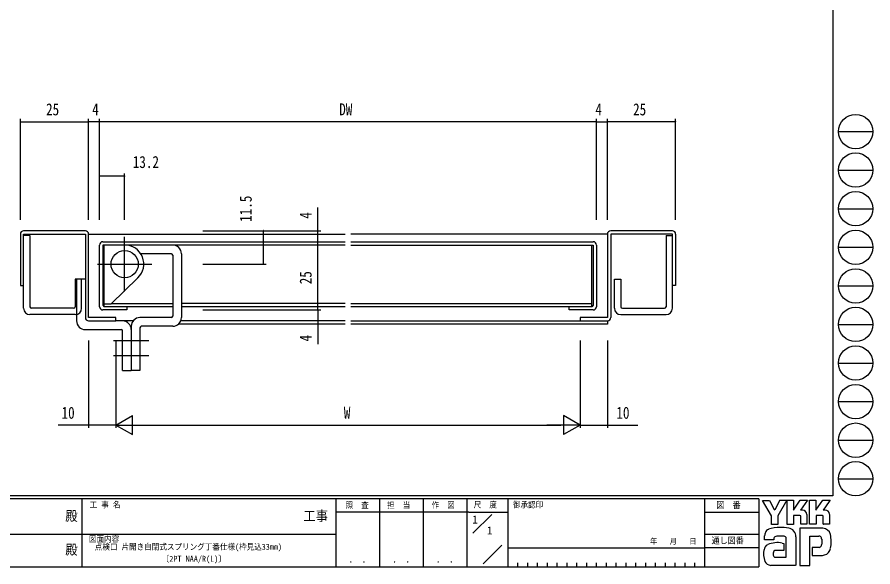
# Model space of a CAD drawing. Units: millimetres on the paper. Extents: x -283 to 283, y -202 to 202.
# Drawn here: x -30.1 to 283.3, y -201.5 to 0 of the extents above; entities that cross this region are included whole.
import ezdxf
from ezdxf.enums import TextEntityAlignment as Align

# ---------------------------------------------------------------- set-up
doc = ezdxf.new("R2010")
doc.units = ezdxf.units.MM
for name, color, linetype in [('0-1_USER1', 3, 'Continuous'), ('0-2_YKK_11', 7, 'Continuous'), ('0-3_YKK_12', 2, 'Continuous'), ('0-4_YKK_13', 4, 'Continuous'), ('0-6_YKK_D', 6, 'Continuous'), ('0-7_YKK_ZWAK', 7, 'Continuous')]:
    doc.layers.add(name, color=color, linetype=linetype)
doc.styles.add('ＭＳ ゴシック', font='')
doc.styles.get('ＭＳ ゴシック').set_extended_font_data('MS Gothic')

msp = doc.modelspace()

# ---------------------------------------------------------------- linework, layer by layer
at = {"layer": '0-2_YKK_11'}
for p, q in [((-5.108, -78.327), (-27.708, -78.327)), ((209.892, -78.327), (187.292, -78.327)), ((-3.908, -110.127), (-3.908, -79.527)), ((0.092, -106.127), (0.092, -83.527)), ((1.292, -82.327), (90.092, -82.327)), ((92.092, -82.327), (180.892, -82.327)), ((182.092, -83.527), (182.092, -106.127)), ((90.092, -104.927), (30.092, -104.927)), ((90.092, -106.127), (30.092, -106.127)), ((180.392, -106.127), (172.092, -106.127)), ((12.394, -111.327), (6.092, -111.327)), ((90.092, -112.527), (29.008, -112.527)), ((90.092, -111.327), (29.858, -111.327))]:
    msp.add_line(p, q, dxfattribs=at)
for points in [[(-28.908, -79.527), (-28.908, -98.327), (-27.708, -98.327), (-27.708, -79.527), (-5.108, -79.527), (-5.108, -106.227), (-5.108, -110.127)], [(186.092, -79.527), (186.092, -110.127), (176.092, -110.127), (176.092, -111.327)], [(211.092, -79.527), (211.092, -98.327), (209.892, -98.327), (209.892, -79.527), (187.292, -79.527), (187.292, -106.227), (187.292, -110.127)], [(90.092, -83.527), (1.292, -83.527), (1.292, -105.627), (1.792, -106.127), (1.792, -105.127)], [(92.092, -83.527), (180.892, -83.527), (180.892, -105.627), (180.392, -106.127), (180.392, -83.527)], [(10.092, -106.127), (10.092, -107.327), (9.792, -107.327), (1.292, -107.327)], [(26.892, -106.127), (10.292, -106.127), (9.792, -106.127), (1.792, -106.127)], [(4.51, -104.927), (9.792, -104.927), (10.292, -104.927), (26.892, -104.927)], [(92.092, -104.927), (172.092, -104.927), (180.392, -104.927)], [(180.892, -107.327), (172.092, -107.327), (172.092, -106.127), (92.092, -106.127)], [(-3.908, -111.327), (6.092, -111.327), (6.092, -110.127), (-3.908, -110.127)], [(92.092, -111.327), (186.092, -111.327), (186.092, -112.527), (92.092, -112.527)]]:
    msp.add_lwpolyline(points, dxfattribs=at)
for centre, start, end in [((-27.708, -79.527), 89.99998, 180.00002), ((-5.108, -79.527), 0, 89.99998), ((187.292, -79.527), 89.99998, 180.00002), ((209.892, -79.527), 0, 89.99998), ((1.292, -83.527), 89.99998, 180.00002), ((180.892, -83.527), 0, 89.99998), ((1.292, -106.127), 180.00002, 270), ((180.892, -106.127), 270, 0), ((-3.908, -110.127), 180.00002, 270), ((186.092, -110.127), 270, 0)]:
    msp.add_arc(centre, 1.2, start, end, dxfattribs=at)
at = {"layer": '0-3_YKK_12'}
for p, q in [((-3.908, -79.527), (90.092, -79.527)), ((186.092, -79.527), (92.092, -79.527))]:
    msp.add_line(p, q, dxfattribs=at)
at = {"layer": '0-4_YKK_13'}
for p, q in [((-25.408, -80.027), (-27.708, -80.027)), ((-27.708, -106.727), (-27.708, -80.027)), ((-25.408, -80.027), (-25.408, -106.127)), ((9.292, -100.527), (9.292, -80.527)), ((207.592, -80.027), (209.892, -80.027)), ((207.592, -80.027), (207.592, -106.127)), ((209.892, -106.727), (209.892, -80.027)), ((1.792, -104.927), (1.792, -83.527)), ((26.392, -86.727), (15.171, -86.727)), ((26.892, -87.227), (26.892, -109.627)), ((30.092, -86.727), (30.092, -110.127)), ((-0.708, -90.527), (19.292, -90.527)), ((-8.808, -96.027), (-8.808, -106.127)), ((-6.508, -96.027), (-8.808, -96.027)), ((-8.308, -96.027), (-8.308, -111.327)), ((-5.108, -96.027), (-8.308, -96.027)), ((-6.508, -106.727), (-6.508, -96.027)), ((188.692, -96.027), (190.992, -96.027)), ((188.692, -106.727), (188.692, -96.027)), ((190.992, -96.027), (190.992, -106.127)), ((-8.808, -109.027), (-25.408, -109.027)), ((-9.408, -106.727), (-24.808, -106.727)), ((190.992, -109.027), (207.592, -109.027)), ((191.592, -106.727), (206.992, -106.727)), ((26.392, -110.127), (14.892, -110.127)), ((-5.108, -114.527), (7.992, -114.527)), ((8.492, -129.527), (8.492, -115.027)), ((11.692, -113.327), (11.692, -114.527)), ((11.692, -114.527), (11.692, -129.527)), ((14.892, -113.827), (14.892, -129.527)), ((26.892, -113.327), (15.392, -113.327)), ((5.148, -118.527), (18.162, -118.527)), ((5.148, -124.027), (18.162, -124.027)), ((8.492, -129.527), (11.692, -129.527)), ((14.892, -129.527), (11.692, -129.527))]:
    msp.add_line(p, q, dxfattribs=at)
msp.add_lwpolyline([(1.292, -105.127), (4.304, -105.127), (14.168, -95.549)], dxfattribs=at)
msp.add_circle((9.292, -90.527), 5, dxfattribs=at)
for centre, radius, start, end in [((9.292, -90.527), 7, 314.15792, 90), ((26.892, -86.727), 3.2, 0, 90), ((26.392, -87.227), 0.5, 0, 90), ((-24.808, -106.127), 0.6, 180, 270), ((-9.408, -106.127), 0.6, 270, 0), ((191.592, -106.127), 0.6, 180, 270), ((206.992, -106.127), 0.6, 270, 0), ((-25.408, -106.727), 2.3, 180, 270), ((-8.808, -106.727), 2.3, 270, 0), ((26.392, -109.627), 0.5, 270, 0), ((190.992, -106.727), 2.3, 180, 270), ((207.592, -106.727), 2.3, 270, 0), ((-5.108, -111.327), 3.2, 180, 270), ((8.492, -114.527), 3.2, 0, 90), ((14.892, -113.327), 3.2, 90, 180), ((26.892, -110.127), 3.2, 270, 0), ((7.992, -115.027), 0.5, 0, 90), ((15.392, -113.827), 0.5, 90, 180)]:
    msp.add_arc(centre, radius, start, end, dxfattribs=at)
at = {"layer": '0-6_YKK_D'}
for p, q in [((-28.908, -74.327), (-28.908, -37.327)), ((-3.908, -74.327), (-3.908, -37.327)), ((0.092, -74.327), (0.092, -37.327)), ((0.092, -74.327), (0.092, -37.327)), ((182.092, -74.327), (182.092, -37.327)), ((182.092, -74.327), (182.092, -37.327)), ((186.092, -74.327), (186.092, -37.327)), ((211.092, -74.327), (211.092, -37.327)), ((-28.908, -38.327), (-3.908, -38.327)), ((0.092, -38.327), (-3.908, -38.327)), ((182.092, -38.327), (0.092, -38.327)), ((182.092, -38.327), (186.092, -38.327)), ((211.092, -38.327), (186.092, -38.327)), ((9.292, -58.327), (0.092, -58.327)), ((9.292, -74.327), (9.292, -57.327)), ((80.092, -78.327), (80.092, -69.727)), ((37.935, -78.327), (81.092, -78.327)), ((60.092, -90.527), (60.092, -78.327)), ((80.092, -82.327), (80.092, -78.327)), ((80.092, -107.327), (80.092, -82.327)), ((37.935, -90.527), (61.092, -90.527)), ((37.935, -107.327), (81.092, -107.327)), ((80.092, -107.327), (80.092, -111.327)), ((80.092, -111.327), (80.092, -119.927)), ((-3.908, -118.527), (-3.908, -150.527)), ((6.092, -118.527), (6.092, -150.527)), ((6.092, -118.527), (6.092, -150.527)), ((176.092, -118.527), (176.092, -150.527)), ((176.092, -118.527), (176.092, -150.527)), ((186.092, -118.527), (186.092, -150.527)), ((6.092, -149.527), (12.154, -146.027)), ((12.154, -153.027), (12.154, -146.027)), ((170.03, -146.027), (170.03, -153.027)), ((176.092, -149.527), (170.03, -146.027)), ((-3.908, -149.527), (-15.028, -149.527)), ((6.092, -149.527), (-3.908, -149.527)), ((6.092, -149.527), (18.216, -149.527)), ((6.092, -149.527), (12.154, -153.027)), ((13.092, -149.527), (169.092, -149.527)), ((176.092, -149.527), (163.967, -149.527)), ((176.092, -149.527), (170.03, -153.027)), ((176.092, -149.527), (186.092, -149.527)), ((186.092, -149.527), (197.212, -149.527))]:
    msp.add_line(p, q, dxfattribs=at)
for centre, start, end in [((-28.908, -38.327), 0, 180), ((-28.908, -38.327), 180, 0), ((-3.908, -38.327), 0, 180), ((-3.908, -38.327), 0, 180), ((-3.908, -38.327), 180, 0), ((-3.908, -38.327), 180, 0), ((0.092, -38.327), 0, 180), ((0.092, -38.327), 0, 180), ((0.092, -38.327), 180, 0), ((0.092, -38.327), 180, 0), ((182.092, -38.327), 0, 180), ((182.092, -38.327), 0, 180), ((182.092, -38.327), 180, 0), ((182.092, -38.327), 180, 0), ((186.092, -38.327), 0, 180), ((186.092, -38.327), 0, 180), ((186.092, -38.327), 180, 0), ((186.092, -38.327), 180, 0), ((211.092, -38.327), 0, 180), ((211.092, -38.327), 180, 0), ((0.092, -58.327), 0, 180), ((0.092, -58.327), 180, 0), ((9.292, -58.327), 0, 180), ((9.292, -58.327), 180, 0), ((60.092, -78.327), 90, 270), ((60.092, -78.327), 270, 90), ((80.092, -78.327), 90, 270), ((80.092, -78.327), 270, 90), ((80.092, -82.327), 90, 270), ((80.092, -82.327), 90, 270), ((80.092, -82.327), 270, 90), ((80.092, -82.327), 270, 90), ((60.092, -90.527), 90, 270), ((60.092, -90.527), 270, 90), ((80.092, -107.327), 90, 270), ((80.092, -107.327), 90, 270), ((80.092, -107.327), 270, 90), ((80.092, -107.327), 270, 90), ((80.092, -111.327), 90, 270), ((80.092, -111.327), 270, 90), ((-3.908, -149.527), 0, 180), ((-3.908, -149.527), 180, 0), ((186.092, -149.527), 0, 180), ((186.092, -149.527), 180, 0)]:
    msp.add_arc(centre, 0.106, start, end, dxfattribs=at)
at = {"layer": '0-7_YKK_ZWAK'}
for p, q in [((268.6, 199.5), (268.6, -175.5)), ((270.726, -41.94), (283.326, -41.94)), ((270.726, -56.08), (283.326, -56.08)), ((270.726, -70.22), (283.326, -70.22)), ((270.726, -84.36), (283.326, -84.36)), ((270.726, -98.5), (283.326, -98.5)), ((270.726, -112.64), (283.326, -112.64)), ((270.726, -126.78), (283.326, -126.78)), ((270.726, -140.92), (283.326, -140.92)), ((270.726, -155.06), (283.326, -155.06)), ((270.726, -169.2), (283.326, -169.2)), ((268.6, -175.5), (-281.4, -175.5)), ((241.6, -176.5), (-281.4, -176.5)), ((-6.4, -176.5), (-6.4, -201.5)), ((86.6, -176.5), (86.6, -201.5)), ((102.6, -176.5), (102.6, -201.5)), ((118.6, -176.5), (118.6, -201.5)), ((134.6, -176.5), (134.6, -201.5)), ((149.6, -176.5), (149.6, -201.5)), ((221.6, -176.5), (221.6, -201.5)), ((241.6, -176.5), (241.6, -201.5)), ((246.194, -182.785), (242.912, -177.147)), ((242.912, -177.147), (245.422, -177.147)), ((245.422, -177.147), (247.217, -180.506)), ((249.197, -177.07), (247.372, -180.622)), ((251.787, -177.07), (248.55, -182.804)), ((249.197, -177.07), (251.787, -177.07)), ((251.928, -185.951), (251.928, -177.089)), ((251.928, -177.089), (254.226, -177.089)), ((254.226, -180.731), (256.639, -177.051)), ((254.226, -177.089), (254.226, -180.731)), ((256.639, -177.051), (259.371, -177.051)), ((259.371, -177.051), (256.843, -180.719)), ((260.153, -185.874), (260.153, -177.012)), ((260.153, -177.012), (262.489, -177.012)), ((262.489, -180.72), (264.941, -177.012)), ((262.489, -177.012), (262.489, -180.72)), ((264.941, -177.012), (267.644, -177.012)), ((267.374, -177.475), (265.144, -180.661)), ((267.644, -177.012), (267.374, -177.475)), ((135.303, -181.499), (86.6, -181.499)), ((135.303, -181.499), (149.6, -181.499)), ((221.6, -181.5), (241.6, -181.5)), ((247.217, -180.506), (247.372, -180.622)), ((257.585, -180.719), (256.843, -180.719)), ((265.886, -180.661), (265.144, -180.661)), ((136.864, -189.169), (143.788, -182.245)), ((246.194, -185.97), (246.194, -182.785)), ((248.55, -182.804), (248.55, -185.97)), ((256.581, -182.63), (254.303, -182.63)), ((254.303, -182.63), (254.303, -185.951)), ((256.89, -182.746), (256.581, -182.63)), ((256.89, -185.893), (256.89, -182.746)), ((259.13, -182.263), (259.13, -185.893)), ((265.173, -185.854), (265.173, -182.727)), ((267.432, -182.263), (267.432, -185.854)), ((248.55, -185.97), (246.194, -185.97)), ((254.303, -185.951), (251.928, -185.951)), ((256.62, -187.283), (256.62, -200.933)), ((264.902, -187.283), (256.62, -187.283)), ((259.13, -185.893), (256.89, -185.893)), ((262.586, -185.874), (260.153, -185.874)), ((265.173, -185.818), (265.209, -185.854)), ((267.432, -185.854), (265.173, -185.854)), ((-97.4, -189.499), (-5.4, -189.499)), ((-5.4, -189.499), (86.6, -189.499)), ((221.6, -189.499), (241.6, -189.499)), ((250.847, -190.218), (248.206, -190.268)), ((251.619, -197.979), (251.619, -191.029)), ((255.114, -190.488), (255.114, -200.914)), ((260.211, -200.933), (260.211, -190.256)), ((260.211, -190.256), (263.532, -190.256)), ((140.652, -200.318), (147.454, -193.515)), ((250.152, -192.766), (250.654, -192.882)), ((250.654, -192.882), (250.654, -195.45)), ((264.581, -191.326), (264.594, -193.208)), ((149.6, -194.5), (221.6, -194.5)), ((241.6, -194.5), (221.6, -194.5)), ((250.654, -195.45), (247.801, -195.453)), ((263.609, -194.349), (261.08, -194.349)), ((261.08, -194.349), (261.08, -197.303)), ((261.08, -197.303), (264.883, -197.303)), ((264.883, -197.303), (265.655, -197.13)), ((153.2, -200), (153.2, -201.5)), ((156.8, -200), (156.8, -201.5)), ((160.4, -200), (160.4, -201.5)), ((164, -200), (164, -201.5)), ((167.6, -200), (167.6, -201.5)), ((171.2, -200), (171.2, -201.5)), ((174.8, -200), (174.8, -201.5)), ((178.4, -200), (178.4, -201.5)), ((182, -200), (182, -201.5)), ((185.6, -200), (185.6, -201.5)), ((189.2, -200), (189.2, -201.5)), ((192.8, -200), (192.8, -201.5)), ((196.4, -200), (196.4, -201.5)), ((200, -200), (200, -201.5)), ((203.6, -200), (203.6, -201.5)), ((207.2, -200), (207.2, -201.5)), ((210.8, -200), (210.8, -201.5)), ((214.4, -200), (214.4, -201.5)), ((218, -200), (218, -201.5)), ((247.604, -197.979), (251.619, -197.979)), ((251.31, -197.979), (251.561, -197.979)), ((251.619, -197.978), (251.62, -197.979)), ((-281.4, -201.5), (241.6, -201.5)), ((247.005, -200.972), (245.943, -200.972)), ((254.882, -200.952), (247.005, -200.972)), ((255.114, -200.914), (254.882, -200.952)), ((256.62, -200.933), (259.651, -200.933)), ((259.651, -200.933), (260.211, -200.933))]:
    msp.add_line(p, q, dxfattribs=at)
for points in [[(265.173, -182.727), (264.864, -182.611), (262.586, -182.611), (262.586, -185.874)], [(247.005, -191.55), (243.684, -191.55), (243.684, -190.172)]]:
    msp.add_lwpolyline(points, dxfattribs=at)
for centre in [(277.026, -41.94), (277.026, -56.08), (277.026, -70.22), (277.026, -84.36), (277.026, -98.5), (277.026, -112.64), (277.026, -126.78), (277.026, -140.92), (277.026, -155.06), (277.026, -169.2)]:
    msp.add_circle(centre, 6.3, dxfattribs=at)
for centre, radius, start, end in [((257.585, -182.263), 1.545, 0.00166, 89.99604), ((265.886, -182.206), 1.545, 0.00166, 89.99604), ((245.605, -189.397), 1.746, 109.02127, 161.51264), ((249.259, -199.644), 12.629, 89.89165, 109.30848), ((249.63, -201.831), 14.82, 78.7801, 91.46938), ((251.979, -190.426), 3.178, 40.66422, 80.31694), ((264.794, -190.386), 3.101, 14.44572, 87.08746), ((247.285, -190.19), 3.598, 158.41083, 179.71775), ((248.511, -191.505), 1.507, 138.46382, 181.71359), ((248.111, -191.479), 1.215, 85.50551, 126.78038), ((250.497, -191.324), 1.161, 14.7552, 72.44995), ((251.821, -190.418), 3.294, 358.78059, 38.76563), ((263.646, -191.128), 0.878, 16.43123, 96.91661), ((261.979, -191.648), 2.624, 4.93423, 17.03552), ((253.147, -192.348), 14.9, 350.99027, 10.67625), ((246.191, -195.734), 2.792, 121.82711, 169.08475), ((248.4, -202.11), 9.506, 79.38098, 112.05825), ((263.61, -193.417), 0.933, 269.95468, 342.90145), ((261.964, -192.958), 2.64, 343.6902, 354.75362), ((251.206, -196.782), 7.916, 168.76372, 199.80079), ((248.444, -196.734), 1.692, 171.08203, 216.71923), ((247.807, -196.485), 1.032, 90.33953, 178.03639), ((264.839, -194.175), 3.065, 285.44291, 349.90448), ((246.2, -198.245), 2.731, 207.31435, 263.59464), ((247.779, -196.904), 1.09, 230.9728, 260.75491)]:
    msp.add_arc(centre, radius, start, end, dxfattribs=at)

# ---------------------------------------------------------------- texts
at = {"layer": '0-1_USER1', "style": 'ＭＳ ゴシック'}
for s, height, p in [('1', 2.933, (136.6, -186.5)), ('1', 2.933, (141.981, -190.5)), ('〔2PT NAA/R(L)〕', 2.199, (22.555, -200.303))]:
    msp.add_text(s, height=height, dxfattribs=at).set_placement(p, align=Align.BOTTOM_LEFT)
at = {"layer": '0-1_USER1', "style": 'ＭＳ ゴシック', "width": 0.9}
msp.add_text('点検口 片開き自閉式スプリング丁番仕様(枠見込33mm)', height=2.199, dxfattribs=at).set_placement((-1.646, -195.892), align=Align.BOTTOM_LEFT)
at = {"layer": '0-6_YKK_D', "style": 'ＭＳ ゴシック', "width": 0.8}
for s, p in [('25', (-19.49, -37.327)), ('4', (-2.605, -37.327)), ('DW', (87.876, -37.327)), ('4', (181.695, -37.327)), ('25', (195.51, -37.327)), ('13.2', (12.28, -56.618)), ('10', (-13.81, -148.527)), ('W', (89.557, -148.527)), ('10', (189.39, -148.527))]:
    msp.add_text(s, height=4.399, dxfattribs=at).set_placement(p, align=Align.BOTTOM_LEFT)
for s, p in [('11.5', (57.141, -75.011)), ('4', (79.092, -73.874)), ('25', (79.092, -97.909)), ('4', (79.092, -118.874))]:
    msp.add_text(s, height=4.399, rotation=90, dxfattribs=at).set_placement(p, align=Align.BOTTOM_LEFT)
at = {"layer": '0-7_YKK_ZWAK', "style": 'ＭＳ ゴシック', "width": 0.9}
for s, height, p in [('工 事 名', 2.199, (-3.534, -180.452)), ('照  査', 2.199, (90.164, -180.629)), ('担  当', 2.199, (105.425, -180.629)), ('作  図', 2.199, (121.686, -180.616)), ('尺  度', 2.199, (137.109, -180.455)), ('御承認印', 2.199, (151.505, -180.452)), ('図\u3000番', 2.346, (226.027, -180.687)), ('殿', 3.666, (-12.458, -185.754)), ('工事', 3.666, (74.765, -185.754)), ('図面内容', 2.199, (-3.816, -193.034)), ('年   月   日', 2.073, (201.726, -193.764)), ('通し図番', 2.346, (224.228, -193.703)), ('殿', 3.666, (-12.458, -198.127)), (' ． ．', 2.566, (89.782, -200.747)), (' ． ．', 2.566, (105.782, -200.747)), (' ． ．', 2.566, (121.782, -200.747))]:
    msp.add_text(s, height=height, dxfattribs=at).set_placement(p, align=Align.BOTTOM_LEFT)

doc.saveas('drawing.dxf')
